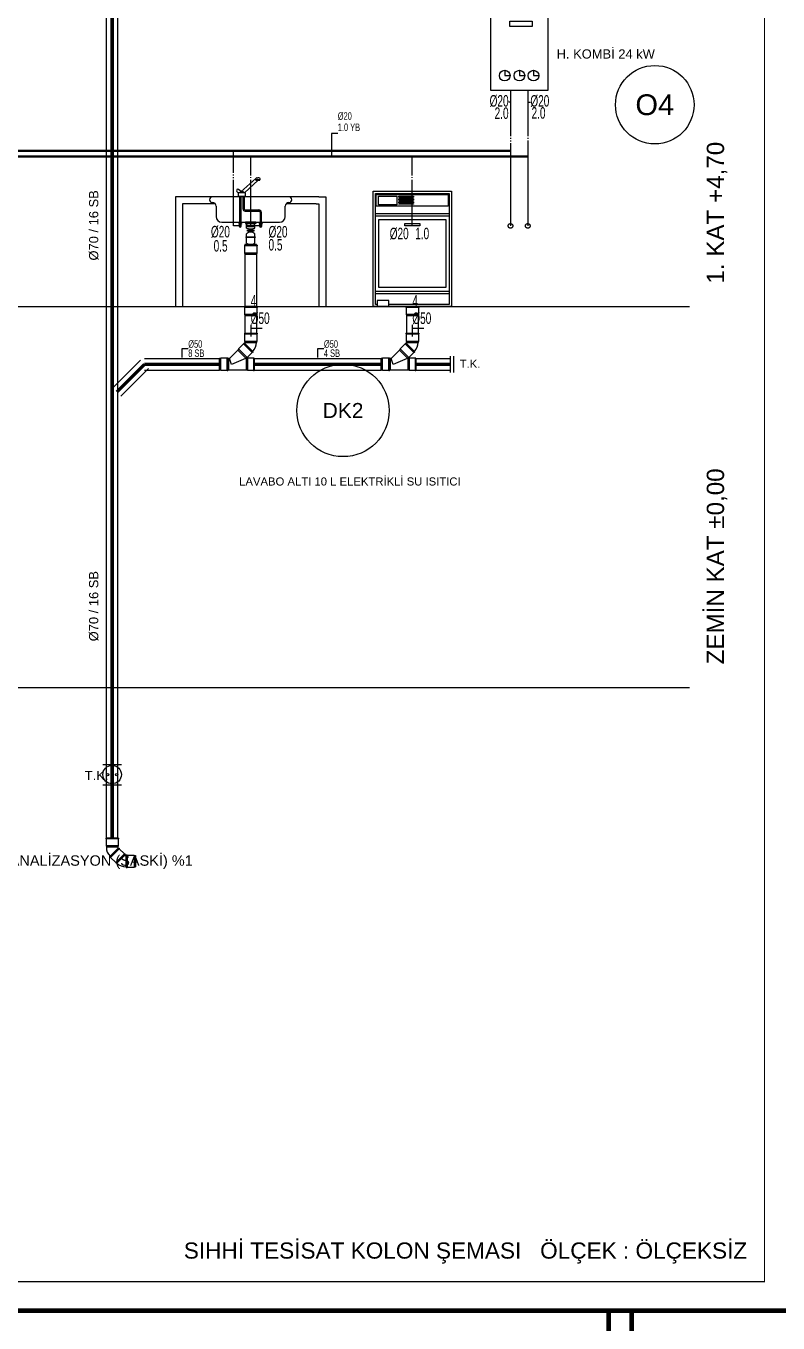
# Model space of a CAD drawing. Header units: centimetres. Extents: x -3952 to 26292, y -15092 to -10712.
# Drawn here: x 24015 to 24667, y -12911 to -11787 of the extents above; entities that cross this region are included whole.
import ezdxf
from ezdxf.enums import TextEntityAlignment as Align

# ---------------------------------------------------------------- set-up
doc = ezdxf.new("R2010")
doc.units = ezdxf.units.CM
for name, pattern in [('BASMA HATTI', [31, 25, -6]), ('PIS', [38, 30, -8]), ('SICAK', [4.600000000000001, 4, -0.15, 0.075, -0.15, 0.075, -0.15]), ('SOGUK', [4.375000000000001, 4, -0.15, 0.075, -0.15])]:
    doc.linetypes.add(name, pattern=pattern)
for name, color, linetype in [('MTY-CIHAZ', 135, 'Continuous'), ('MTY-KAT-ADI', 1, 'Continuous'), ('MTY-PAFTA', 7, 'Continuous'), ('MTY-PIS-SU-BORUSU', 6, 'PIS'), ('MTY-PISSU-CAP', 211, 'Continuous'), ('MTY-PISSU-KOLONNO', 211, 'Continuous'), ('MTY-PVC', 43, 'Continuous'), ('MTY-ROGAR', 5, 'Continuous'), ('MTY-SEMA', 8, 'Continuous'), ('MTY-SICAKSU-BORU', 1, 'BASMA HATTI'), ('MTY-SOGUKSU-BORU', 5, 'Continuous'), ('MTY-TEFRIS', 15, 'Continuous'), ('MTY-TEMIZSU-CAP', 101, 'Continuous'), ('MTY-VANA', 1, 'Continuous'), ('MTY-YUK-BIRIMI', 7, 'Continuous')]:
    doc.layers.add(name, color=color, linetype=linetype)
doc.layers.add('ROTAS-PAFTA-SINIRI', color=8, linetype='Continuous', plot=False)
doc.styles.add('CAP', font='wturkce.SHX', dxfattribs={"width": 0.65})
doc.styles.add('MTY_CAP', font='wturkce.SHX', dxfattribs={"width": 0.65, "height": 20})
doc.styles.add('MTYCAPLT', font='arial.ttf', dxfattribs={"width": 0.65, "height": 1})
doc.styles.add('ROTAS', font='arial.ttf')

# ---------------------------------------------------------------- blocks, each defined once
blk = doc.blocks.new('ROTAS_PAFTA')
blk.add_lwpolyline([(0, 0), (1, 0), (1, 1), (0, 1)], close=True)
blk = doc.blocks.new('EVIYE1 KOLON')
at = {"layer": 'MTY-PVC', "color": 43}
for p, q in [((-5.500000000003638, 53.31531086832706), (-5.500000000003638, 52.71531086835216)), ((-5.026139210185647, 53.31531086831978), (-5.500000000003638, 53.31531086832706)), ((-5.299863934549649, 52.71531086834307), (-5.500000000003638, 52.71531086835216)), ((5.299863934425957, 52.71531086834307), (-5.299863934375026, 52.71531086834307)), ((-5.299863934549649, 52.71531086834307), (-5.299863934549649, 46.46430425008998)), ((5.299863934425957, 46.46430425007907), (-5.299863934549649, 46.46430425008998)), ((-5.299863934549649, 46.46430425008998), (-5.000000000003638, 45.32430425008511)), ((4.999999999821739, 53.31531086832706), (-5.026139210185647, 53.31531086831978)), ((4.999999999821739, 53.8065472053147), (-5.000000000178261, 53.8065472053147)), ((-5.000000000178261, 53.8065472053147), (-5.000000000178261, 53.31531086831978)), ((4.999999999996362, 45.32430425007055), (-5.000000000003638, 45.32430425008511)), ((-5.000000000003638, 45.32430425007055), (-5.000000000003639, 0)), ((5.499999999821739, 53.31531086831978), (4.97386079001808, 53.31531086831978)), ((4.999999999821739, 53.8065472053147), (4.999999999821739, 53.31531086832706)), ((5.299863934425957, 46.46430425007907), (4.999999999996362, 45.32430425007055)), ((4.999999999996362, 45.32430425007055), (4.999999999996362, 0)), ((5.499999999996362, 52.71531086834307), (5.299863934425957, 52.71531086834307)), ((5.299863934425957, 52.71531086834307), (5.299863934425957, 46.46430425007907)), ((5.499999999821739, 53.31531086831978), (5.499999999996362, 52.71531086834307))]:
    blk.add_line(p, q, dxfattribs=at)
at = {"layer": 'MTY-SICAKSU-BORU', "linetype": 'SICAK', "ltscale": 10}
for p, q in [((-15, 69.92040207716218), (-15, 134.9999999997999)), ((-9.125100693199784, 69.92040207711398), (-15, 69.92040207716218))]:
    blk.add_line(p, q, dxfattribs=at)
at = {"layer": 'MTY-SOGUKSU-BORU', "linetype": 'SOGUK', "ltscale": 10}
for p, q in [((-7.322142892007832e-12, 70), (8.633094239485217e-13, 130)), ((9.141554846285544, 69.92040207716218), (-7.322142892007832e-12, 70))]:
    blk.add_line(p, q, dxfattribs=at)
at = {"layer": 'MTY-TEFRIS', "color": 4}
for p, q in [((-11.94323664031253, 101.4049350608855), (-12.11849315264408, 101.1992006876387)), ((-8.363528619840508, 99.669176135503), (-10.53352653951151, 101.5177066519079)), ((4.328168204468042, 111.202422346484), (-8.425579773618665, 99.61278877894779)), ((6.577389623837902, 109.63899723365), (-5.439625969738699, 98.71884987426142)), ((4.200808640764976, 109.9762543184214), (4.288710185565819, 110.8225359853558)), ((4.200808640764976, 109.9762543184214), (6.225004360158877, 109.9762543184214)), ((4.576234967046716, 109.9762543184214), (4.576234967046716, 109.63899723365)), ((7.817685470107776, 109.9762543184214), (4.576234967046716, 109.9762543184214)), ((4.576234967046716, 109.63899723365), (7.817685470107776, 109.63899723365)), ((5.2833591682638, 111.7192238310717), (6.225004360158877, 111.7192238310717)), ((7.166649551988471, 111.7192238310717), (6.225004360115221, 111.7192238310717)), ((8.249200079509123, 109.9762543184214), (6.225004360115221, 109.9762543184214)), ((7.817685470107776, 109.63899723365), (7.817685470107776, 109.9762543184214)), ((8.249200079509123, 109.9762543184214), (8.161298534664624, 110.8225359853558)), ((33.12828248856385, 95.20327008032268), (-33.12828248890582, 95.20327008032268)), ((-33.12828248890582, 90.2032700803245), (-33.00000000017462, 90.2032700803245)), ((-12.00572156161797, 99.78949058685771), (-10.45321848498861, 98.46697811441823)), ((-4.376082061498892, 98.71884987426142), (-10.45321848498861, 98.71884987427597)), ((-10.45321848498861, 95.76948702118511), (-10.45321848498861, 98.71884987426142)), ((-10.45321848498861, 95.76948702118511), (-4.376082061498892, 95.76948702118511)), ((-10.00170115894434, 95.76948702117056), (-10.00170115894434, 95.39371802372602)), ((-10.00170115894434, 95.39371802372602), (-4.798419468432257, 95.39371802372602)), ((-9.625100693177956, 95.39371802372602), (-9.625100693177956, 71.9562397798727)), ((-9.342728895047912, 98.77935359874186), (-9.409309883078095, 98.71884987427597)), ((-8.625100692588603, 95.39371802372602), (-8.625100693228887, 71.9562397798727)), ((-8.356295465120638, 99.61519182396091), (-7.414650273254665, 99.61519182397728)), ((-6.473005081417796, 99.61519182396091), (-7.414650273254665, 99.61519182397728)), ((-6.75565181384809, 95.39371802372602), (-6.755651813569784, 84.88625616991226)), ((-5.755651813236909, 95.39371802372602), (-5.755651813236909, 84.88625616994773)), ((-4.798419468432257, 95.39371802372602), (-4.798419468432257, 95.76948702117056)), ((-4.376082061498892, 95.76948702118511), (-4.376082061498892, 98.71884987426142)), ((33.12828248856385, 90.2032700803245), (32.99999999982538, 90.2032700803245)), ((-30.00000000017462, 87.20327008032268), (-30.00000000017462, 78.15965381335332)), ((-4.755651813236909, 83.88625616994773), (7.14158141882217, 83.88625616994773)), ((-4.755651813201439, 82.8862561694848), (7.141554846009967, 82.88625616969853)), ((8.141554846028157, 81.88625616971581), (8.141554846351028, 71.9562397798727)), ((9.141554846307372, 81.88628039488026), (9.141554846307372, 71.9562397798727)), ((29.99999999982538, 78.15965381335332), (29.99999999982538, 87.20327008032268)), ((-25.00000000017462, 73.15965381335332), (24.99999999982538, 73.15965381335332)), ((-10.38211373064405, 71.9562397798727), (-10.38211373064405, 71.5793170768602)), ((-9.12510069317068, 71.9562397798727), (-10.38211373064405, 71.9562397798727)), ((-10.38211373064405, 71.5793170768602), (-9.12510069317068, 71.5793170768602)), ((-9.625100693177956, 71.5793170768602), (-9.625100693177956, 69.92040207711398)), ((-9.625100693177956, 69.92040207711398), (-8.625100693250715, 69.92040207711398)), ((-9.12510069317068, 71.9562397798727), (-7.868087655704585, 71.9562397798727)), ((-7.868087655704585, 71.5793170768602), (-9.12510069317068, 71.5793170768602)), ((-8.625100693228887, 71.5793170768602), (-8.625100693250715, 69.92040207711398)), ((-7.868087655704585, 71.9562397798727), (-7.868087655704585, 71.5793170768602)), ((4.543078585815238, 73.15965381335332), (-4.543078586164484, 73.15965381335332)), ((-4.543078586164484, 73.15965381335332), (-4.543078586164484, 72.09313860591533)), ((-4.543078586164484, 72.09313860591533), (-1.782609615474939e-10, 72.09313860591533)), ((-3.486941654937254, 68.16783017160901), (-3.486941654937254, 71.16833384484266)), ((3.486941654609836, 70.09052153203152), (-3.486941654937254, 70.09052153203152)), ((3.486941654609836, 69.1037151159469), (-3.486941654937254, 69.1037151159469)), ((-1.000000000178261, 72.09313860591533), (-1.000000000178261, 71.77669667022633)), ((-1.000000000178261, 67.55946734622535), (-1.000000000178261, 66.46212179427107)), ((4.543078585815238, 72.09313860591533), (-1.782609615474939e-10, 72.09313860591533)), ((0.999999999821739, 72.09313860591533), (0.999999999821739, 71.77669667022633)), ((0.999999999821739, 67.55946734624172), (0.999999999821739, 66.46212179427107)), ((3.486941654609836, 68.16783017160901), (3.486941654609836, 71.16833384484266)), ((4.543078585815238, 73.15965381335332), (4.543078585815238, 72.09313860591533)), ((7.384541808797621, 71.9562397798727), (7.384541808797621, 71.5793170768602)), ((8.641554846307372, 71.9562397798727), (7.384541808797621, 71.9562397798727)), ((7.384541808797621, 71.5793170768602), (8.641554846307372, 71.5793170768602)), ((8.141554846372856, 71.5793170768602), (8.141554846372856, 69.92040207711398)), ((9.141554846307372, 69.92040207711398), (8.141554846372856, 69.92040207711398)), ((8.641554846307372, 71.9562397798727), (9.89856788380257, 71.9562397798727)), ((9.89856788380257, 71.5793170768602), (8.641554846307372, 71.5793170768602)), ((9.141554846307372, 71.5793170768602), (9.141554846307372, 69.92040207711398)), ((9.89856788380257, 71.9562397798727), (9.89856788380257, 71.5793170768602)), ((-3.949775703807973, 59.81772238159533), (-3.949775703807973, 60.41030067190036)), ((-3.949775703807973, 60.41030067190036), (3.817338191114686, 60.41030067190036)), ((3.817338191114686, 59.81772238159533), (-3.949775703807973, 59.81772238159533)), ((-3.486941654937254, 60.41030067190036), (-3.486941654937254, 63.22554211329384)), ((-3.486941654937254, 55.09742401570088), (-3.486941654937254, 59.81772238159533)), ((-2.749673158305086, 65.32618854629413), (-2.749673158305086, 66.46212179427107)), ((-2.749673158305086, 66.46212179427107), (2.862039025170816, 66.46212179427107)), ((2.862039025170816, 65.93179005015531), (-2.749673158283258, 65.93179005015531)), ((2.862039025170816, 65.32618854629413), (-2.749673158305086, 65.32618854629413)), ((-1.000000000178261, 65.32618854629413), (-1.000000000178261, 64.49302487300315)), ((0.999999999821739, 65.32618854629413), (0.999999999821739, 64.49302487300315)), ((2.862039025170816, 66.46212179427107), (2.862039025170816, 65.32618854629413)), ((3.486941654580733, 60.41030067190036), (3.486941654580733, 63.22554211329384)), ((3.486941654609836, 55.09742401570088), (3.486941654580733, 59.81772238159533)), ((3.817338191114686, 60.41030067190036), (3.817338191114686, 59.81772238159533))]:
    blk.add_line(p, q, dxfattribs=at)
at = {"layer": 'MTY-TEFRIS', "color": 2}
for p, q in [((-65, 95.20327008032268), (-65, 0)), ((59.10868432065763, 95.20327008032268), (-65, 95.20327008032268)), ((59.10868432065763, 95.20327008032268), (65, 95.20327008032268)), ((65, 95.20327008032268), (65, 0)), ((-58.99999999998545, 89.20327008032268), (-58.99999999998545, 0)), ((-30.76393202267484, 89.20327008032268), (-58.99999999998545, 89.20327008032268)), ((56.74433385442535, 89.20327008032268), (30.76393202232559, 89.20327008032268)), ((56.74433385442535, 89.20327008032268), (59, 89.20327008032268)), ((59, 89.20327008032268), (59, 0))]:
    blk.add_line(p, q, dxfattribs=at)
at = {"layer": 'MTY-TEFRIS', "color": 4}
for centre, radius, start, end in [((-11.35725230674871, 100.5507314327676), 0.999999999996181, 139.5737105704135, 229.5737105695996), ((-11.18199579442444, 100.7564658059998), 1.000000000005617, 49.5737105695996, 139.5737105678645), ((5.2833591682638, 110.7192238310698), 1, 90, 174.070068754194), ((7.166649551988471, 110.7192238310698), 1, 5.929931245806053, 90), ((-33.12828248890582, 92.70327008032268), 2.5, 90, 270), ((-33.00000000017462, 87.20327008032268), 3, 0, 90), ((-8.356295465120638, 98.61519182396091), 1, 90, 174.070068754194), ((-6.473005081417796, 98.61519182396091), 1, 5.929931245806053, 90), ((32.99999999982538, 87.20327008032268), 3, 90, 180), ((33.12828248856385, 92.70327008032268), 2.5, 270, 90), ((-4.755651813236909, 84.88625616994773), 2.000000000426255, 180, 270), ((-4.755651813236909, 84.88625616994773), 1, 180, 270), ((7.141554846028157, 81.88625616969853), 2.000000000426255, 1.042204158021965e-09, 90.00000000104222), ((7.141554846028157, 81.88625616969853), 1, 1.042204158021965e-09, 90.00000000104222), ((-25.00000000017462, 78.15965381335332), 5, 180, 270), ((-9.125100693199784, 69.92040207711398), 1.003466660666162, 119.8857856032888, 60.11421439572868), ((-9.125100693199784, 70), 0.5062961873155193, 189.0453467189924, 350.9546532810076), ((-1.782609615474939e-10, 62.30137458437162), 9.527944617315407, 68.5327111768529, 111.4672888231471), ((-1.782609615474939e-10, 77.03478943208006), 9.527944617315407, 248.5327111768528, 291.4672888231471), ((8.641554846307372, 69.92040207711398), 1.003466660666162, 119.8857856042713, 60.11421439671123), ((8.641554846307372, 70), 0.5062961873155193, 189.0453467189924, 350.9546532810076), ((24.99999999982538, 78.15965381335332), 5, 270, 0), ((-1.782609615474939e-10, 59.1614830644919), 5.354935859177203, 49.37057708782476, 130.6294229121752), ((-1.782609615474939e-10, 59.1614830644919), 5.354935859177203, 229.3705770878247, 310.6294229121746)]:
    blk.add_arc(centre, radius, start, end, dxfattribs=at)
at = {"layer": 'MTY-PISSU-CAP', "lineweight": -3, "ltscale": 100, "style": 'CAP', "width": 0.65}
blk.add_attdef('PSCP', text='', height=10, dxfattribs=at).set_placement((0, -10), align=Align.MIDDLE_LEFT)
at = {"layer": 'MTY-TEMIZSU-CAP', "color": 101, "style": 'CAP', "width": 0.65}
blk.add_attdef('SCCP', text='', height=10, dxfattribs=at).set_placement((-18.00000000031923, 65), align=Align.MIDDLE_RIGHT)
blk.add_attdef('SOCP', text='', height=10, dxfattribs=at).set_placement((15.45544649091676, 64.92040207716218), align=Align.MIDDLE_LEFT)
at = {"layer": 'MTY-YUK-BIRIMI', "color": 101, "style": 'CAP', "width": 0.65}
blk.add_attdef('SC', text='', height=10, dxfattribs=at).set_placement((-20.00006712890627, 52.73783348654676), align=Align.MIDDLE_RIGHT)
blk.add_attdef('SO', text='', height=10, dxfattribs=at).set_placement((15.45544649091676, 53.61489870484274), align=Align.MIDDLE_LEFT)
at = {"layer": 'MTY-YUK-BIRIMI', "color": 211, "lineweight": -3, "ltscale": 100, "style": 'CAP', "width": 0.65}
blk.add_attdef('PS', text='', height=10, dxfattribs=at).set_placement((0, 5), align=Align.MIDDLE_LEFT)
blk = doc.blocks.new('PVC CATAL SAG')
at = {"layer": 'MTY-PISSU-CAP', "lineweight": -3, "ltscale": 100}
for p, q in [((2.182787284255028e-11, -15.84028594098527), (2.182787284255028e-11, -25.84028594098527)), ((10.00000000002183, -18.88695042063773), (2.182787284255028e-11, -18.88695042063773))]:
    blk.add_line(p, q, dxfattribs=at)
at = {"layer": 'MTY-PVC', "color": 43}
for p, q in [((-5.5, 3.637978807091713e-12), (-5.5, -0.59999999997126)), ((5.499999999825377, -3.637978807091713e-12), (-5.5, -3.637978807091713e-12)), ((-5.299863934546011, -0.5999999999803549), (-5.5, -0.59999999997126)), ((5.299863934429595, -0.5999999999803549), (-5.299863934371388, -0.5999999999803549)), ((-5.299863934546011, -0.5999999999803549), (-5.299863934546011, -6.851006618233441)), ((5.299863934429595, -6.851006618244355), (-5.299863934546011, -6.851006618233441)), ((-5.299863934546011, -6.851006618233441), (-5, -7.991006618238316)), ((5, -7.991006618252868), (-5, -7.991006618238316)), ((-5, -7.991006618252868), (-5, -22.86899928772618)), ((5.299863934429595, -6.851006618244355), (5, -7.991006618252868)), ((5, -7.991006618252868), (5, -22.86899928772618)), ((5.5, -0.5999999999803549), (5.299863934429595, -0.5999999999803549)), ((5.299863934429595, -0.5999999999803549), (5.299863934429595, -6.851006618244355)), ((5.499999999825377, -3.637978807091713e-12), (5.5, -0.5999999999803549)), ((-6.166603035817388, -32.26721365552794), (-10.5867322050035, -36.68734282464311)), ((-5.88385653620935, -31.70143201771816), (-6.308120604982832, -32.12569608643525)), ((-5.88385653620935, -31.70143201771816), (-6.308120604982832, -32.12569608643525)), ((-6.308120604982832, -32.12569608643525), (-6.166603035817388, -32.26721365552794)), ((-6.308120604982832, -32.12569608643525), (-6.166603035817388, -32.26721365552794)), ((-6.166603035817388, -32.26721365552794), (1.32853641899419, -39.7623531104723)), ((-5.88385653620935, -31.70143201771816), (-5.575600353011396, -32.0096882010198)), ((-5.88385653620935, -31.70143201771816), (-5.575600353011396, -32.0096882010198)), ((-5.292893219011603, -31.7269810669909), (-5.575600353011396, -32.0096882010198)), ((-5.575600353011396, -32.0096882010198), (1.540764666191535, -39.12605322023546)), ((-5.5, -23.02886766758775), (-5.500000000174623, -23.62886766756446)), ((-5.5, -23.02886766758775), (-4.973860790196341, -23.02886766758775)), ((-5.500000000174623, -23.62886766756446), (-5.299863934604218, -23.62886766756446)), ((-5.299863934604218, -23.62886766756446), (5.299863934196765, -23.62886766756446)), ((-5.299863934604218, -23.62886766756446), (-5.299863934604218, -29.87987428582846)), ((-5.299863934604218, -29.87987428582846), (5.299863934371388, -29.87987428581755)), ((-5.299863934604218, -29.87987428582846), (-5.000000000174623, -31.01987428583698)), ((-5.292893219011603, -31.7269810669909), (1.778174593026051, -38.79804887891214)), ((-5, -23.02886766758047), (5.026139210007386, -23.02886766758775)), ((-5.000000000174623, -31.01987428583698), (4.999999999825377, -31.01987428582243)), ((5.299863934371388, -29.87987428581755), (4.999999999825377, -31.01987428582243)), ((5.026139210007386, -23.02886766758775), (5.499999999825377, -23.02886766758047)), ((5.299863934371388, -23.62886766756446), (5.499999999825377, -23.62886766755537)), ((5.299863934371388, -23.62886766756446), (5.299863934371388, -29.87987428581755)), ((5.499999999825377, -23.02886766758047), (5.499999999825377, -23.62886766755537)), ((-25.86000000018975, -44.7001360655911), (-27.00000000017462, -44.99999999992974)), ((-25.86000000018975, -55.29986393439594), (-25.86000000018975, -44.7001360655911)), ((-20.32606563760782, -44.70013606559201), (-25.86000000018975, -44.7001360655911)), ((-19.72606563780573, -44.49999999999613), (-20.32606563760782, -44.49999999999613)), ((-20.32606563760782, -44.70013606559201), (-20.32606563760782, -44.49999999999613)), ((-20.32606563760782, -55.29986393439685), (-20.32606563760782, -44.70013606559201)), ((-19.72606563780573, -44.99999999999432), (-19.72606563780573, -44.49999999999613)), ((-11.15398411959177, -37.73229437122927), (-18.46168974819011, -44.99999999999432)), ((-10.5867322050035, -36.68734282464311), (-11.15398411959177, -37.73229437122927)), ((-11.15398411959177, -37.73229437122927), (-4.13654429660528, -44.74973419389585)), ((-10.5867322050035, -36.68734282464311), (-3.091592749988195, -44.1824822794822)), ((-4.13654429660528, -44.74973419389585), (-4.426810102799209, -44.99999999999432)), ((-3.091592749988195, -44.1824822794822), (-4.13654429660528, -44.74973419389585)), ((-2.87631226319354, -44.70013606559201), (-4.01631226320751, -44.99792071477873)), ((1.32853641899419, -39.7623531104723), (-3.091592749988195, -44.1824822794822)), ((2.399999999819563, -44.70013606559201), (-2.87631226319354, -44.70013606559201)), ((-2.87631226319354, -44.70013606559201), (-2.87631226319354, -55.29986393439685)), ((1.32853641899419, -39.7623531104723), (1.470053988217842, -39.9038706795468)), ((1.32853641899419, -39.7623531104723), (1.470053988217842, -39.9038706795468)), ((1.894318056816701, -39.47960661083152), (1.470053988217842, -39.9038706795468)), ((1.894318056816701, -39.47960661083152), (1.470053988217842, -39.9038706795468)), ((1.778174593026051, -38.79804887891214), (1.495467458997155, -39.08075601294104)), ((1.495467458997155, -39.08075601294104), (1.894318056816701, -39.47960661083152)), ((1.495467458997155, -39.08075601294104), (1.894318056816701, -39.47960661083152)), ((2.999999999825384, -44.50000000000887), (2.399999999819563, -44.50000000000887)), ((2.399999999819563, -44.50000000000887), (2.399999999819563, -44.70013606559201)), ((2.399999999819563, -44.70013606559201), (2.399999999819563, -55.29986393439685)), ((2.999999999825384, -44.50000000000887), (2.999999999825384, -44.99999999999432)), ((-27.00000000017462, -55.00000000005912), (-27.00000000017462, -44.99999999992974)), ((-25.86000000018975, -55.29986393439594), (-27.00000000017462, -55.00000000005912)), ((-20.32606563760782, -55.29986393439685), (-25.86000000018975, -55.29986393439594)), ((-20.32606563760782, -55.49999999997999), (-20.32606563760782, -55.29986393439685)), ((-19.72606563780573, -55.49999999997999), (-20.32606563760782, -55.49999999997999)), ((-19.72606563780573, -54.99999999999454), (-19.72606563780573, -44.99999999999432)), ((-19.3262573746033, -44.99999999999432), (-19.72606563780573, -44.99999999999432)), ((-19.72606563780573, -55.49999999997999), (-19.72606563780573, -54.99999999999454)), ((-19.3262573746033, -54.99999999999454), (-19.72606563780573, -54.99999999999454)), ((-18.45959901902825, -44.99792071477873), (-19.3262573746033, -44.99792071478419)), ((-19.3262573746033, -44.99792071477873), (-19.3262573746033, -55.00207928521013)), ((-19.3262573746033, -44.99792071476963), (-19.3262573746033, -55.00207928520467)), ((-19.3262573746033, -44.99999999999432), (-19.3262573746033, -54.99999999999454)), ((-19.3262573746033, -54.99999999999454), (-19.3262573746033, -44.99999999999432)), ((-4.01631226320751, -55.00207928521013), (-19.3262573746033, -55.00207928522468)), ((-16.49692362517817, -50.00207928521718), (-18.46168974819011, -44.99999999999432)), ((-4.426810102799209, -44.99999999999432), (-16.49692362517817, -50.00207928521718)), ((-4.01631226320751, -44.99792071477873), (-4.424398485192796, -44.99792071477873)), ((-4.01631226320751, -44.99792071477873), (-4.01631226320751, -55.00207928521013)), ((-2.87631226319354, -55.29986393439685), (-4.01631226320751, -55.00207928521013)), ((2.399999999819563, -55.29986393439685), (-2.87631226319354, -55.29986393439685)), ((2.399999999819563, -55.29986393439685), (2.399999999819563, -55.49999999999454)), ((2.999999999825384, -55.49999999999454), (2.399999999819563, -55.49999999999454)), ((2.999999999825384, -44.99999999999432), (2.999999999825384, -54.99999999999454)), ((2.999999999825384, -54.99999999999454), (2.999999999825384, -55.49999999999454))]:
    blk.add_line(p, q, dxfattribs=at)
for radius in [0.9999999999958049, 10.99999999999592]:
    blk.add_arc((-6.000000000174623, -31.01987428583698), radius, 315.0000000003132, 0, dxfattribs=at)
blk = doc.blocks.new('BULASIK MAKINASI1 KOLON')
at = {"layer": 'MTY-SOGUKSU-BORU', "linetype": 'SOGUK', "ltscale": 10}
blk.add_line((0, 70), (0, 130), dxfattribs=at)
at = {"layer": 'MTY-TEFRIS', "color": 4}
for p, q in [((-32.01480036654175, 80.71880376824993), (32.01480036654721, 80.71880376824993)), ((-32.01480036654175, 78.62507957566231), (32.01480036654721, 78.62507957566231)), ((-32.01480036654175, 13.53372939331075), (32.01480036654721, 13.53372939331075)), ((-32.01480036654175, 11.44000520073041), (32.01480036654721, 11.44000520073041))]:
    blk.add_line(p, q, dxfattribs=at)
for points in [[(-33.81076474315159, 100), (33.81076474315159, 100), (33.81076474315159, 0), (-33.81076474315159, 0)], [(-20.26082957476865, 5.420197869509138), (-30.47696107569209, 5.420197869509138), (-30.47696107569209, 0), (-20.26082957476865, 0)]]:
    blk.add_lwpolyline(points, close=True, dxfattribs=at)
blk.add_lwpolyline([(-30.47696107569209, 1.795964376609845), (-32.01480036654175, 1.795964376609845), (-32.01480036654175, 98.20403562339106), (32.01480036654721, 98.20403562339106), (32.01480036654721, 1.795964376609845), (-20.26082957476865, 1.795964376609845)], dxfattribs=at)
at = {"layer": 'MTY-TEFRIS', "color": 2}
for points in [[(-31.19087263485198, 97.28030838754512), (30.96447548863216, 97.28030838754512), (30.96447548863216, 87.10026020724945), (-31.19087263485198, 87.10026020724945)], [(-29.31307155620198, 95.74244091702167), (-13.38201212518106, 95.74244091702167), (-13.38201212518106, 88.32340482021937), (-29.31307155620198, 88.32340482021937)], [(-11.60811951558389, 95.74244091702167), (0.9230101163411746, 95.74244091702167), (0.9230101163411746, 95.26461534820191), (-11.60811951558389, 95.26461534820191)], [(-11.60811951558389, 94.43778685558846), (0.9230101163411746, 94.43778685558846), (0.9230101163411746, 93.95996128676961), (-11.60811951558389, 93.95996128676961)], [(-11.60811951558389, 93.1331327941507), (0.9230101163411746, 93.1331327941507), (0.9230101163411746, 92.65530722533913), (-11.60811951558389, 92.65530722533913)], [(-11.60811951558389, 91.82847873271567), (0.9230101163411746, 91.82847873271567), (0.9230101163411746, 91.35065316390137), (-11.60811951558389, 91.35065316390137)], [(-11.60811951558389, 90.52382467128518), (0.9230101163411746, 90.52382467128518), (0.9230101163411746, 90.04599910246543), (-11.60811951558389, 90.04599910246543)], [(-11.60811951558389, 89.21917060984742), (0.9230101163411746, 89.21917060984742), (0.9230101163411746, 88.74134504102858), (-11.60811951558389, 88.74134504102858)], [(-29.02152640552595, 75.63180561464742), (29.02152640553504, 75.63180561464742), (29.02152640553504, 16.52700335432564), (-29.02152640552595, 16.52700335432564)], [(-6.531801363393242, 71.95271595702707), (6.531801363402337, 71.95271595702707), (6.531801363402337, 69.9351535950027), (-6.531801363393242, 69.9351535950027)]]:
    blk.add_lwpolyline(points, close=True, dxfattribs=at)
at = {"layer": 'MTY-PISSU-CAP', "lineweight": -3, "ltscale": 100, "style": 'CAP', "width": 0.65}
blk.add_attdef('PSCP', text='', height=10, dxfattribs=at).set_placement((0, -10), align=Align.MIDDLE_LEFT)
at = {"layer": 'MTY-TEMIZSU-CAP', "color": 101, "style": 'CAP', "width": 0.65}
blk.add_attdef('SOCP', text='', height=10, dxfattribs=at).set_placement((-3.169896983552462, 63.40138791889694), align=Align.MIDDLE_RIGHT)
at = {"layer": 'MTY-YUK-BIRIMI', "color": 101, "style": 'CAP', "width": 0.65}
blk.add_attdef('SO', text='', height=10, dxfattribs=at).set_placement((2.5, 63.40138791889696), align=Align.MIDDLE_LEFT)
at = {"layer": 'MTY-YUK-BIRIMI', "color": 211, "lineweight": -3, "ltscale": 100, "style": 'CAP', "width": 0.65}
blk.add_attdef('PS', text='', height=10, dxfattribs=at).set_placement((0, 5), align=Align.MIDDLE_LEFT)
blk = doc.blocks.new('MTY-PIS SU CAP SB')
at = {"layer": 'MTY-PISSU-CAP'}
for p, q in [((0.8333333333333333, 1.166666666666667), (-2.414994729583641e-17, 1.166666666666667)), ((-2.414994729583641e-17, 1.166666666666667), (-2.414994729583641e-17, 0))]:
    blk.add_line(p, q, dxfattribs=at)
at = {"layer": 'MTY-PISSU-CAP', "style": 'MTY_CAP', "width": 0.65}
blk.add_attdef('PSCP_001', (0.833333333333333, 1.289719917615614), '', height=1, dxfattribs=at)
at = {"layer": 'MTY-YUK-BIRIMI', "color": 211, "style": 'MTY_CAP', "width": 0.65}
blk.add_attdef('PS_001', (0.8333333333333333, 0.06550078146671945), '', height=1, dxfattribs=at)
blk = doc.blocks.new('KOMBI1 KOLON')
at = {"layer": 'MTY-SICAKSU-BORU', "linetype": 'SICAK', "ltscale": 10}
for p, q in [((-15.00000000000043, 187.7455758166012), (-15.00000000000043, 70.00000000000001)), ((-15.00000000000041, 135), (-15.00000000000041, 70))]:
    blk.add_line(p, q, dxfattribs=at)
blk.add_circle((-15.00000000000041, 70), 2, dxfattribs=at)
at = {"layer": 'MTY-SOGUKSU-BORU', "linetype": 'SOGUK', "ltscale": 10}
for p, q in [((1.028865881380625e-11, 187.7455758165997), (1.714867427486966e-11, 70)), ((1.394084847561317e-11, 130), (1.716288512958486e-11, 70))]:
    blk.add_line(p, q, dxfattribs=at)
blk.add_circle((1.716288512958486e-11, 70), 2, dxfattribs=at)
at = {"layer": 'MTY-TEFRIS'}
for p, q in [((-19.96888421109179, 204.8398018687294), (-19.96888421109179, 200.2170247840495)), ((-7.252779002436, 204.8398018687294), (-7.252779002436, 200.2170247840495)), ((4.91353137011356, 204.8398018687294), (4.91353137011356, 200.2170247840495)), ((-19.96888421109179, 200.2170247840495), (-15.3461071264137, 200.2170247840495)), ((-7.252779002436, 200.2170247840495), (-2.63000191775609, 200.2170247840495)), ((4.91353137011356, 200.2170247840495), (9.53630845479347, 200.2170247840495))]:
    blk.add_line(p, q, dxfattribs=at)
for points in [[(-32.40077554364689, 187.7455758165997), (17.59922445635311, 187.7455758165997), (17.59922445635311, 257.7455758165997), (-32.40077554364689, 257.7455758165997)], [(-15.47834486873398, 247.2793370172813), (3.883737050568016, 247.2793370172813), (3.883737050568016, 242.825937110938), (-15.47834486873398, 242.825937110938)]]:
    blk.add_lwpolyline(points, close=True, dxfattribs=at)
for centre in [(-19.96888421109179, 200.2170247840495), (-7.252779002436, 200.2170247840495), (4.91353137011356, 200.2170247840495)]:
    blk.add_circle(centre, 4.622777084679228, dxfattribs=at)
at = {"layer": 'MTY-TEMIZSU-CAP', "color": 101}
for p, q in [((-15.00000000000042, 177.1553755406981), (-16.63161340555549, 177.1553755406981)), ((1.393019033457676e-11, 177.1553755406967), (2.21714187414165, 177.1553755406967))]:
    blk.add_line(p, q, dxfattribs=at)
at = {"layer": 'MTY-TEMIZSU-CAP', "color": 101, "style": 'CAP', "width": 0.65}
blk.add_attdef('SCCP', text='', height=10, dxfattribs=at).set_placement((-16.63161340555549, 178.3493100723586), align=Align.MIDDLE_RIGHT)
blk.add_attdef('SOCP', text='', height=10, dxfattribs=at).set_placement((2.21714187414165, 178.3351046164898), align=Align.MIDDLE_LEFT)
at = {"layer": 'MTY-YUK-BIRIMI', "color": 101, "style": 'CAP', "width": 0.65}
blk.add_attdef('SC', text='', height=10, dxfattribs=at).set_placement((-16.63161340555549, 167.7033941093228), align=Align.MIDDLE_RIGHT)
blk.add_attdef('SO', text='', height=10, dxfattribs=at).set_placement((3.249142524991066, 167.9134008360325), align=Align.MIDDLE_LEFT)
blk = doc.blocks.new('MTY-TEMIZ SU CAP MB')
at = {"layer": 'MTY-TEMIZSU-CAP'}
for p, q in [((0.8333333333333333, 3.095888560999511), (-1.779469800745841e-17, 3.095888560999511)), ((-1.779469800745841e-17, 3.095888560999511), (-1.779469800745841e-17, 0))]:
    blk.add_line(p, q, dxfattribs=at)
at = {"layer": 'MTY-TEMIZSU-CAP', "style": 'MTY_CAP', "width": 0.65}
for tag, p in [('SOCP_001', (0.8333333333333333, 4.916666666666667)), ('SCCP_001', (0.8333333333333333, 1.916666666666667))]:
    blk.add_attdef(tag, p, '', height=1, dxfattribs=at)
at = {"layer": 'MTY-YUK-BIRIMI', "color": 101, "style": 'MTY_CAP', "width": 0.65}
for tag, p in [('SO_001', (0.8333333333333333, 3.416666666666667)), ('SC_001', (0.8333333333333333, 0.4166666666666667))]:
    blk.add_attdef(tag, p, '', height=1, dxfattribs=at)
blk = doc.blocks.new('MTY-TEMIZLEME KAPAGI KOLON')
at = {"layer": 'MTY-VANA', "color": 1, "ltscale": 75}
for p, q in [((-10, 11), (10, 11)), ((-10, -11), (10, -11))]:
    blk.add_line(p, q, dxfattribs=at)
for centre, radius in [((0, 2.220446049250313e-15), 10), ((-4.999999999999998, 2.83276944882399e-15), 1.25), ((5, 9.9579925010296e-16), 1.25)]:
    blk.add_circle(centre, radius, dxfattribs=at)
at = {"layer": 'MTY-VANA', "color": 1, "ltscale": 75, "style": 'MTYCAPLT'}
blk.add_attdef('TK', (-29.59626877560192, -5.963930749594138), '', height=10, dxfattribs=at)
blk = doc.blocks.new('PVC DIRSEK')
at = {"layer": 'MTY-PVC', "color": 43}
for p, q in [((-5.499999999912689, 3.637978807091713e-12), (-5.499999999912689, -0.59999999997126)), ((5.499999999912689, -3.637978807091713e-12), (-5.499999999912689, 3.637978807091713e-12)), ((5.500000000087311, -0.5999999999803549), (-5.499999999912689, -0.59999999997126)), ((-5.299863934458699, -0.5999999999803549), (-5.299863934458699, -6.851006618232987)), ((5.299863934516907, -6.8510066182439), (-5.299863934458699, -6.851006618232987)), ((-5.299863934458699, -6.851006618232987), (-4.999999999912689, -7.991006618237861)), ((5.000000000087311, -7.991006618252413), (-4.999999999912689, -7.991006618237861)), ((5.292893218924291, -8.698113399406338), (-1.778174593113363, -15.76918121132758)), ((5.575600352924084, -8.980820533435235), (-1.559247879033137, -16.11566876538882)), ((6.308120604895521, -9.096828418850691), (-1.328536419081502, -16.73348544288774)), ((6.166603035771004, -9.238345987976118), (-1.328536418990552, -16.73348544273676)), ((5.299863934516907, -6.8510066182439), (5.000000000087311, -7.991006618252413)), ((5.292893218924291, -8.698113399406338), (5.575600352924084, -8.980820533435235)), ((5.299863934516907, -0.5999999999803549), (5.299863934516907, -6.8510066182439)), ((5.499999999912689, -3.637978807091713e-12), (5.500000000087311, -0.5999999999803549)), ((5.883856536076564, -8.672564350279117), (5.511819932976323, -9.044600953379359)), ((5.883856536122039, -8.672564350133598), (5.575600352924084, -8.980820533435235)), ((5.883856536122039, -8.672564350133598), (6.308120604895521, -9.096828418850691)), ((5.883856536076564, -8.672564350279117), (6.308120604895521, -9.096828418850691)), ((6.308120604895521, -9.096828418850691), (6.166603035730077, -9.238345987943376)), ((6.166603035771004, -9.238345987976118), (10.58673220478704, -13.65847515699215)), ((-1.495467459084466, -16.05188834535647), (-1.894318056904012, -16.45073894324696)), ((-1.559247879033137, -16.11566876538882), (-1.894318056856719, -16.4507389432024)), ((-1.894318056904012, -16.45073894324696), (-1.470053988305153, -16.87500301196224)), ((-1.894318056856719, -16.4507389432024), (-1.470053988162363, -16.87500301189675)), ((-1.778174593113363, -15.76918121132758), (-1.495467459084466, -16.05188834535647)), ((-1.328536419081502, -16.73348544288774), (-1.470053988305153, -16.87500301196224)), ((-1.328536419113334, -16.73348544286046), (-1.470053988162363, -16.87500301189675)), ((-1.328536419113334, -16.73348544286046), (3.091592749894517, -21.15361461186831)), ((10.58673220478704, -13.65847515699215), (3.091592749894517, -21.15361461186831)), ((3.091592749894517, -21.15361461186831), (4.109730302001481, -21.74768052087393)), ((11.18079811387724, -14.67661270901908), (4.109730302001481, -21.74768052087393)), ((10.58673220478704, -13.65847515699215), (11.18079811387724, -14.67661270901908)), ((11.88790489505755, -14.96950592779331), (11.88790489497478, -24.96950592795429)), ((11.88790489505755, -14.96950592779331), (12.28771315815993, -14.96950592781332)), ((12.28771315808717, -14.53356585277606), (12.28771315815993, -14.96950592781332)), ((12.28771315808717, -14.53356585277606), (12.88771315813392, -14.53356585273605)), ((12.28771315815993, -14.96950592781332), (12.28771315816903, -25.03356585277606)), ((12.88771315813392, -14.53356585273605), (12.88771315808208, -14.73370191831282)), ((12.88771315808208, -14.73370191831282), (12.88771315817667, -25.33342978727842)), ((12.88771315808208, -14.73370191831282), (19.13871977653616, -14.7337019182628)), ((19.13871977653616, -14.7337019182628), (20.2787197765856, -15.07148656741856)), ((19.13871977653616, -14.7337019182628), (19.13871977641156, -25.33342978729843)), ((20.2787197765856, -15.07148656741856), (20.27871977635914, -24.99564513799714)), ((11.88790489497478, -24.96950592795429), (12.28771315809809, -24.96950592795429)), ((12.28771315809809, -24.96950592795429), (12.28771315814811, -25.53356585280153)), ((12.28771315814811, -25.53356585280153), (12.88771315807116, -25.53356585288338)), ((12.88771315817667, -25.33342978727842), (19.13871977641156, -25.33342978729843)), ((12.88771315817667, -25.33342978727842), (12.88771315807116, -25.53356585288338)), ((19.13871977641156, -25.33342978729843), (20.27871977635914, -24.99564513799714))]:
    blk.add_line(p, q, dxfattribs=at)
for centre, radius, start, end in [((6.000000000087311, -7.991006618252413), 10.99999999999592, 180, 224.9999999997052), ((6.000000000087311, -7.991006618252413), 0.9999999999958049, 180, 224.9999999997052), ((11.88790489506391, -13.96950592783242), 10.99999999999592, 225, 269.9999999996873), ((11.88790489506391, -13.96950592783242), 0.9999999999958049, 225, 269.9999999996873)]:
    blk.add_arc(centre, radius, start, end, dxfattribs=at)

msp = doc.modelspace()

# ---------------------------------------------------------------- linework, layer by layer
at = {"layer": 'MTY-PAFTA'}
for points, const_width in [([(19000, -12900), (24680, -12900), (24680, -10950), (19000, -10950)], 4), ([(19025, -12875), (24655, -12875), (24655, -10975), (19025, -10975)], 1), ([(19000, -15050), (24520, -15050), (24520, -12900), (19000, -12900)], 4), ([(24540, -15090), (26110, -15090), (26110, -12900), (24540, -12900)], 4)]:
    msp.add_lwpolyline(points, close=True, dxfattribs=dict(at, const_width=const_width))
at = {"layer": 'MTY-PIS-SU-BORUSU', "const_width": 3}
for points in [[(24090, -12490.5), (24090, -11260)], [(24118, -12080), (24094, -12104)], [(24118, -12080), (24183, -12080)], [(24213, -12080), (24323, -12080)], [(24353, -12080), (24383, -12080)]]:
    msp.add_lwpolyline(points, dxfattribs=at)
at = {"layer": 'MTY-PISSU-KOLONNO'}
for centre, radius in [((24560, -11855), 34), ((24290, -12120), 40)]:
    msp.add_circle(centre, radius, dxfattribs=at)
at = {"layer": 'MTY-PVC'}
for p, q in [((24085, -12490.5), (24085, -11260)), ((24095, -12490.5), (24095, -11260)), ((24114.46446609407, -12076.46446609407), (24090.46446609407, -12100.46446609407)), ((24121.53553390593, -12083.53553390593), (24097.53553390593, -12107.53553390593)), ((24118, -12075), (24183, -12075)), ((24213, -12075), (24323, -12075)), ((24353, -12075), (24383, -12075)), ((24383, -12087), (24383, -12073)), ((24386, -12087), (24386, -12073)), ((24118, -12085), (24183, -12085)), ((24213, -12085), (24323, -12085)), ((24353, -12085), (24383, -12085))]:
    msp.add_line(p, q, dxfattribs=at)
at = {"layer": 'MTY-SEMA'}
for points in [[(19040, -12030), (24590, -12030)], [(19040, -12360), (24590, -12360)]]:
    msp.add_lwpolyline(points, dxfattribs=at)
at = {"layer": 'MTY-SICAKSU-BORU', "const_width": 2}
msp.add_lwpolyline([(24435, -11895), (23595, -11895)], dxfattribs=at)
at = {"layer": 'MTY-SOGUKSU-BORU', "const_width": 2}
msp.add_lwpolyline([(23490, -11900), (24450, -11900)], dxfattribs=at)

# ---------------------------------------------------------------- block references
at = {"layer": 'MTY-TEFRIS'}
for name, p, values in [('KOMBI1 KOLON', (24450, -12030), {'SO': '2.0', 'SOCP': 'Ø20', 'SC': '2.0', 'SCCP': 'Ø20'}), ('EVIYE1 KOLON', (24210, -12030), {'SO': '0.5', 'SOCP': 'Ø20', 'SC': '0.5', 'SCCP': 'Ø20', 'PSCP': 'Ø50', 'PS': '4'}), ('BULASIK MAKINASI1 KOLON', (24350, -12030), {'SO': '1.0', 'SOCP': 'Ø20', 'PSCP': 'Ø50', 'PS': '4'})]:
    msp.add_blockref(name, p, dxfattribs=at).add_auto_attribs(values)
ref = msp.add_blockref('MTY-TEMIZ SU CAP MB', (24280, -11900), dxfattribs=dict(at, xscale=6.5, yscale=6.5))
ref.add_attrib('SO_001', '1.0 YB', (24285.41666666667, -11877.79166666667), dxfattribs={"layer": 'MTY-YUK-BIRIMI', "color": 101, "height": 6.5, "style": 'MTY_CAP', "width": 0.65})
ref.add_attrib('SOCP_001', 'Ø20', (24285.41666666667, -11868.04166666667), dxfattribs={"layer": 'MTY-TEMIZSU-CAP', "height": 6.5, "style": 'MTY_CAP', "width": 0.65})
for name, p in [('PVC CATAL SAG', (24210, -12030)), ('PVC CATAL SAG', (24350, -12030)), ('PVC DIRSEK', (24090, -12490.5))]:
    msp.add_blockref(name, p, dxfattribs=at)
for name, p, xscale, yscale, values in [('MTY-PIS SU CAP SB', (24150.5, -12074), 6.5, 6.5, {'PSCP_001': 'Ø50', 'PS_001': '8 SB'}), ('MTY-PIS SU CAP SB', (24268, -12074), 6.5, 6.5, {'PSCP_001': 'Ø50', 'PS_001': '4 SB'}), ('MTY-TEMIZLEME KAPAGI KOLON', (24090, -12435.5), 0.8, 0.8, {'TK': 'T.K.'})]:
    msp.add_blockref(name, p, dxfattribs=dict(at, xscale=xscale, yscale=yscale)).add_auto_attribs(values)
at = {"layer": 'ROTAS-PAFTA-SINIRI'}
for p, xscale, yscale in [((19000, -12900), 5680, 1950), ((19000, -15050), 5520, 2150), ((24540, -15090), 1570, 2190)]:
    msp.add_blockref('ROTAS_PAFTA', p, dxfattribs=dict(at, xscale=xscale, yscale=yscale))

# ---------------------------------------------------------------- texts
at = {"layer": 'MTY-CIHAZ', "style": 'ROTAS'}
for s, height, p in [('H. KOMBİ 24 kW', 8, (24475, -11815)), ('LAVABO ALTI 10 L ELEKTRİKLİ SU ISITICI', 7, (24200, -12185))]:
    msp.add_text(s, height=height, dxfattribs=at).set_placement(p)
at = {"layer": 'MTY-KAT-ADI', "style": 'ROTAS'}
for s, p in [('1. KAT +4,70', (24620, -12010)), ('ZEMİN KAT ±0,00', (24620, -12340))]:
    msp.add_text(s, height=15, rotation=90, dxfattribs=at).set_placement(p)
at = {"layer": 'MTY-PAFTA', "style": 'ROTAS'}
msp.add_text('SIHHİ TESİSAT KOLON ŞEMASI   ÖLÇEK : ÖLÇEKSİZ', height=14, dxfattribs=at).set_placement((24640, -12855), align=Align.RIGHT)
at = {"layer": 'MTY-PISSU-CAP', "style": 'ROTAS'}
for p in [(24078, -11990), (24078, -12320)]:
    msp.add_text('Ø70 / 16 SB', height=8, rotation=90, dxfattribs=at).set_placement(p)
msp.add_text('T.K.', height=7, dxfattribs=at).set_placement((24391, -12083))
at = {"layer": 'MTY-PISSU-KOLONNO', "style": 'ROTAS'}
for s, height, p in [('O4', 18, (24560, -11855)), ('DK2', 13, (24290, -12120))]:
    msp.add_text(s, height=height, dxfattribs=at).set_placement(p, align=Align.MIDDLE_CENTER)
at = {"layer": 'MTY-ROGAR', "style": 'ROTAS'}
msp.add_text('PB → MEVCUT KANALİZASYON (SASKİ) %1', height=9, dxfattribs=at).set_placement((23900, -12514.5))

doc.saveas('drawing.dxf')
